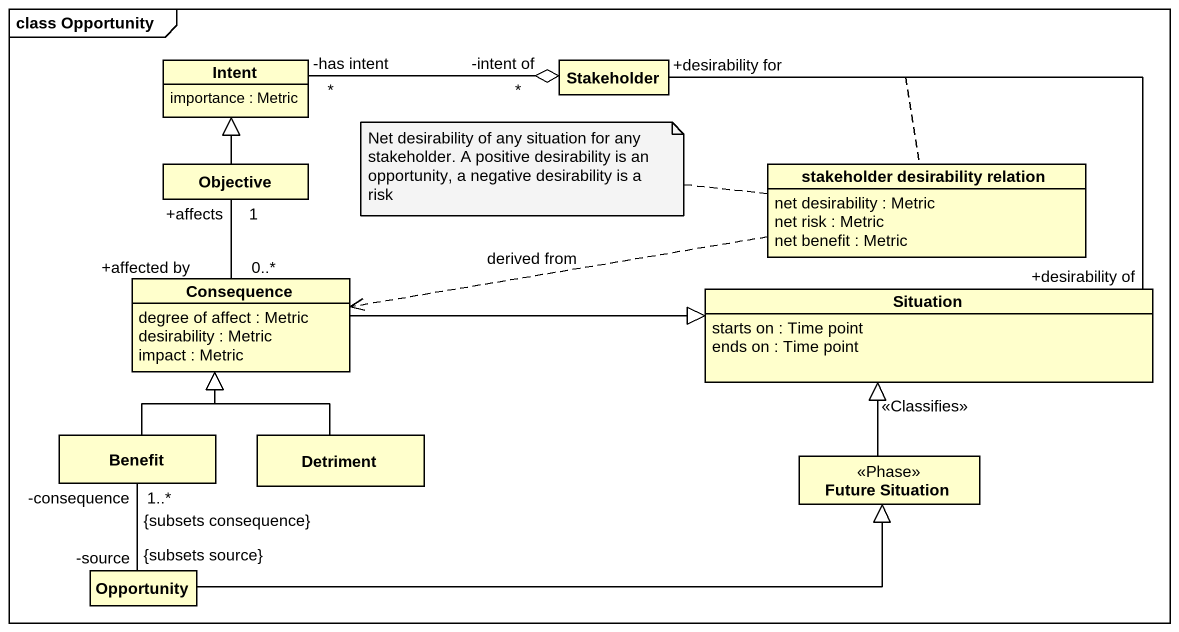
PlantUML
@startuml
mainframe class Opportunity
hide circle
hide empty members
class Intent {
  importance : Metric
}
class Stakeholder
class Objective
class "stakeholder desirability relation" as stakeholder_desirability {
  net desirability : Metric
  net risk : Metric
  net benefit : Metric
}
class Consequence {
  degree of affect : Metric
  desirability : Metric
  impact : Metric
}
class Situation {
  starts on : Time point
  ends on : Time point
}
class Benefit
class Detriment
class "Future Situation" as Future_Situation <<Phase>>
class Opportunity
Stakeholder "-intent of\n*" o-left- "-has intent\n*" Intent
Stakeholder "+desirability for" -- "+desirability of" Situation
(Stakeholder, Situation) .. stakeholder_desirability
Objective -up-|> Intent
stakeholder_desirability .left.> Consequence : derived from
Consequence "+affected by\n0..*" -up- "+affects\n1" Objective
Consequence -right-|> Situation
Benefit -up-|> Consequence
Detriment -up-|> Consequence
Future_Situation -up-|> Situation : <<Classifies>>
Opportunity "-source\n{subsets source}" -up- "-consequence\n1..*\n{subsets consequence}" Benefit
Opportunity -right-|> Future_Situation
note left of stakeholder_desirability : Net desirability of any situation for any stakeholder. A positive desirability is an opportunity, a negative desirability is a risk
@enduml
